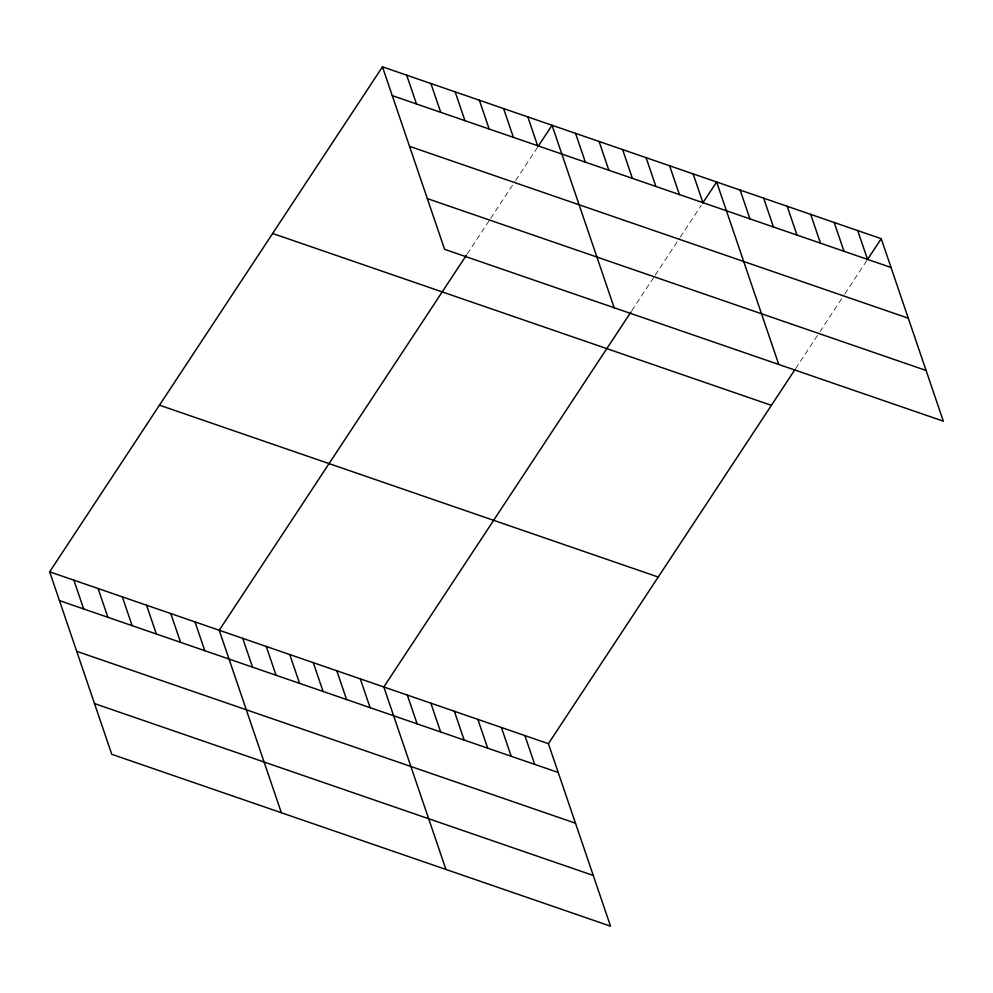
<?xml version="1.0" encoding="UTF-8"?>
<svg xmlns="http://www.w3.org/2000/svg" width="993" height="993" viewBox="0 0 993 993"><rect width="100%" height="100%" fill="white"/><g stroke="black" fill="none" stroke-linecap="round" stroke-linejoin="round"><path stroke-width="0.74" stroke-dasharray="4.96 3.72" d="M467.244 253.923L489.859 219.614M490.666 218.386L514.895 181.632M515.702 180.403L537.511 147.324M631.846 310.635L654.449 276.327M655.256 275.111L679.485 238.345M680.292 237.116L701.294 205.266M795.629 368.577L819.039 333.052M819.858 331.823L844.075 295.058M844.882 293.841L866.69 260.749"/><path stroke-width="1.49" d="M49.65 571.819L548.409 743.683L610.534 926.171L111.775 754.308L49.65 571.819L382.466 66.829L881.225 238.692L943.35 421.181L444.591 249.317L382.466 66.829M466.437 255.151L219.23 630.257L281.354 812.733M538.318 146.095L552.046 125.267L614.17 307.743M631.039 311.864L383.819 686.97L445.944 869.458M702.907 202.808L716.636 181.98L778.76 364.468M548.409 743.683L794.822 369.806M867.497 259.521L881.225 238.692M392.272 95.626L891.031 267.489M409.538 146.343L908.297 318.207M427.325 198.6L926.084 370.463M272.641 233.479L771.4 405.343M159.476 405.169L658.247 577.045M59.456 600.616L558.215 772.48M76.722 651.334L575.481 823.197M94.509 703.59L593.268 875.454M857.716 230.587L867.522 259.396M834.207 222.494L844 251.291M810.685 214.389L820.491 243.186M787.176 206.283L796.982 235.08M763.667 198.178L773.46 226.987M740.145 190.085L749.951 218.882M693.126 173.874L702.92 202.671M669.605 165.769L679.411 194.578M646.095 157.676L655.901 186.473M622.586 149.571L632.392 178.368M599.064 141.465L608.87 170.262M575.555 133.36L585.361 162.169M527.817 116.913L537.623 145.71M503.588 108.572L513.393 137.369M479.371 100.219L489.164 129.016M455.142 91.877L464.947 120.674M430.912 83.524L440.718 112.321M406.696 75.183L416.489 103.98M524.9 735.59L534.706 764.387M501.391 727.484L511.196 756.281M477.869 719.379L487.675 748.176M454.36 711.273L464.165 740.07M430.85 703.181L440.656 731.978M407.329 695.075L417.134 723.872M360.31 678.864L370.116 707.661M336.801 670.771L346.594 699.568M313.279 662.666L323.085 691.463M289.77 654.561L299.576 683.358M266.261 646.455L276.054 675.252M242.739 638.362L252.545 667.159M195 621.903L204.806 650.7M170.784 613.562L180.577 642.359M146.554 605.209L156.36 634.006M122.325 596.867L132.131 625.664M98.096 588.514L107.902 617.311M73.879 580.173L83.685 608.97"/></g></svg>
